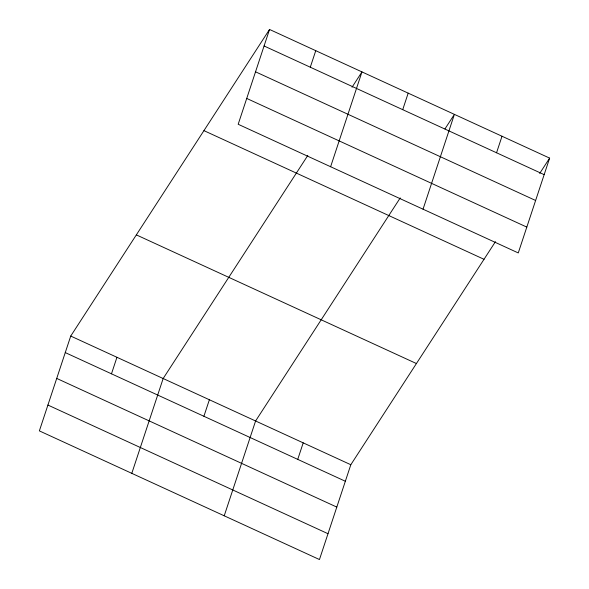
<?xml version="1.0" encoding="UTF-8"?>
<svg xmlns="http://www.w3.org/2000/svg" width="589" height="589" viewBox="0 0 589 589"><rect width="100%" height="100%" fill="white"/><g stroke="black" fill="none" stroke-linecap="round" stroke-linejoin="round"><path stroke-width="0.88" d="M269.541 29.45L238.184 124.272L518.268 252.939L549.633 158.117L269.541 29.45L70.732 336.061L39.367 430.883L319.459 559.55L350.816 464.728L495.452 241.667M111.476 373.824L116.946 357.295M131.796 473.342L163.16 378.521L307.797 155.459M310.293 67.205L315.756 50.683M203.904 416.283L209.375 399.754M330.613 166.731L361.97 71.91L352.031 87.238M224.225 515.802L255.589 420.98L400.226 197.919M402.721 109.664L408.184 93.143M297.739 459.383L303.202 442.854M423.042 209.191L454.399 114.369L444.953 128.932M496.549 152.772L502.012 136.243M539.686 173.446L549.633 158.117M264.078 45.979L544.162 174.646M255.53 71.814L535.622 200.481M246.725 98.437L526.816 227.104M203.934 130.633L484.018 259.3M136.339 234.878L416.423 363.546M70.732 336.061L350.816 464.728M65.261 352.59L345.353 481.257M56.721 378.425L336.805 507.092M47.915 405.048L327.999 533.715"/></g></svg>
